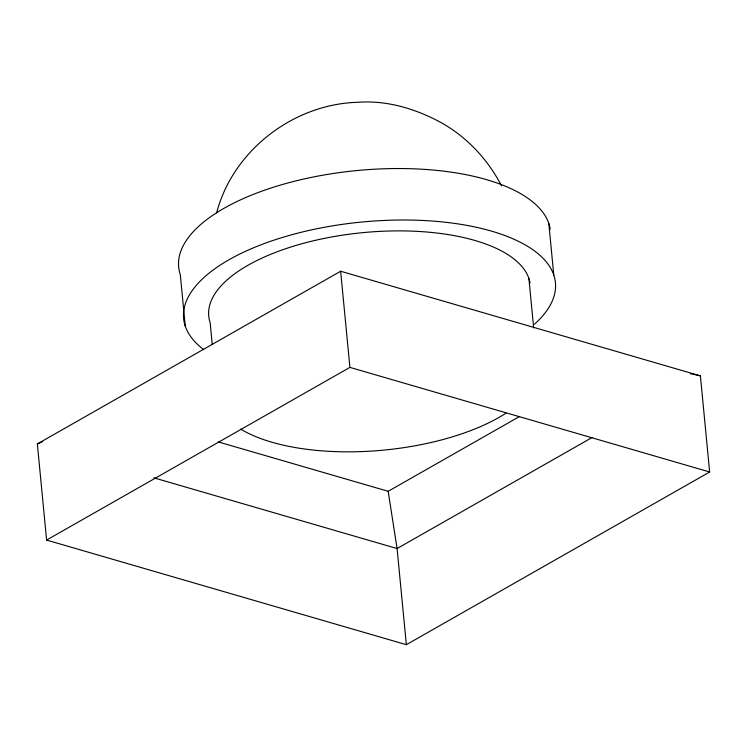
<?xml version="1.0" encoding="UTF-8"?>
<svg xmlns="http://www.w3.org/2000/svg" width="747" height="747" viewBox="0 0 747 747"><rect width="100%" height="100%" fill="white"/><g stroke="black" fill="none" stroke-linecap="round" stroke-linejoin="round"><path stroke-width="1.12" d="M216.621 212.904C232.849 150.539 293.338 104.178 357.421 102.311C385.2 100.173 412.335 107.811 436.902 120.388C464.615 134.525 487.361 158.28 501.536 185.919M37.35 443.933L340.651 271.245L700.397 375.862L709.65 472.001L406.349 644.689L46.603 540.072L37.35 443.933L42.626 441.561M46.603 540.072L349.913 367.384L709.65 472.001M218.385 441.935L388.16 491.302L519.585 416.471M592.212 437.453L397.087 548.55L153.901 477.828M690.275 373.612L700.397 375.862M388.16 491.302L397.087 548.55L406.349 644.689M548.83 223.586L553.788 275.055M528.904 278.5L533.657 327.886M340.651 271.245L349.913 367.384M212.251 344.488L210.15 322.667A161.539 68.266 -5.5 0 1 352.425 233.792A161.539 68.266 -5.5 0 1 530.015 282.852M185.256 326.112L180.307 274.644A186.769 78.93 -5.5 0 1 345.469 171.81A186.769 78.93 -5.5 0 1 550.222 229.18M505.85 413.268A161.539 68.266 -5.5 0 1 240.655 429.077M203.726 349.633A186.769 78.93 -5.5 0 1 370.475 221.28A186.769 78.93 -5.5 0 1 534.441 324.235"/></g></svg>
